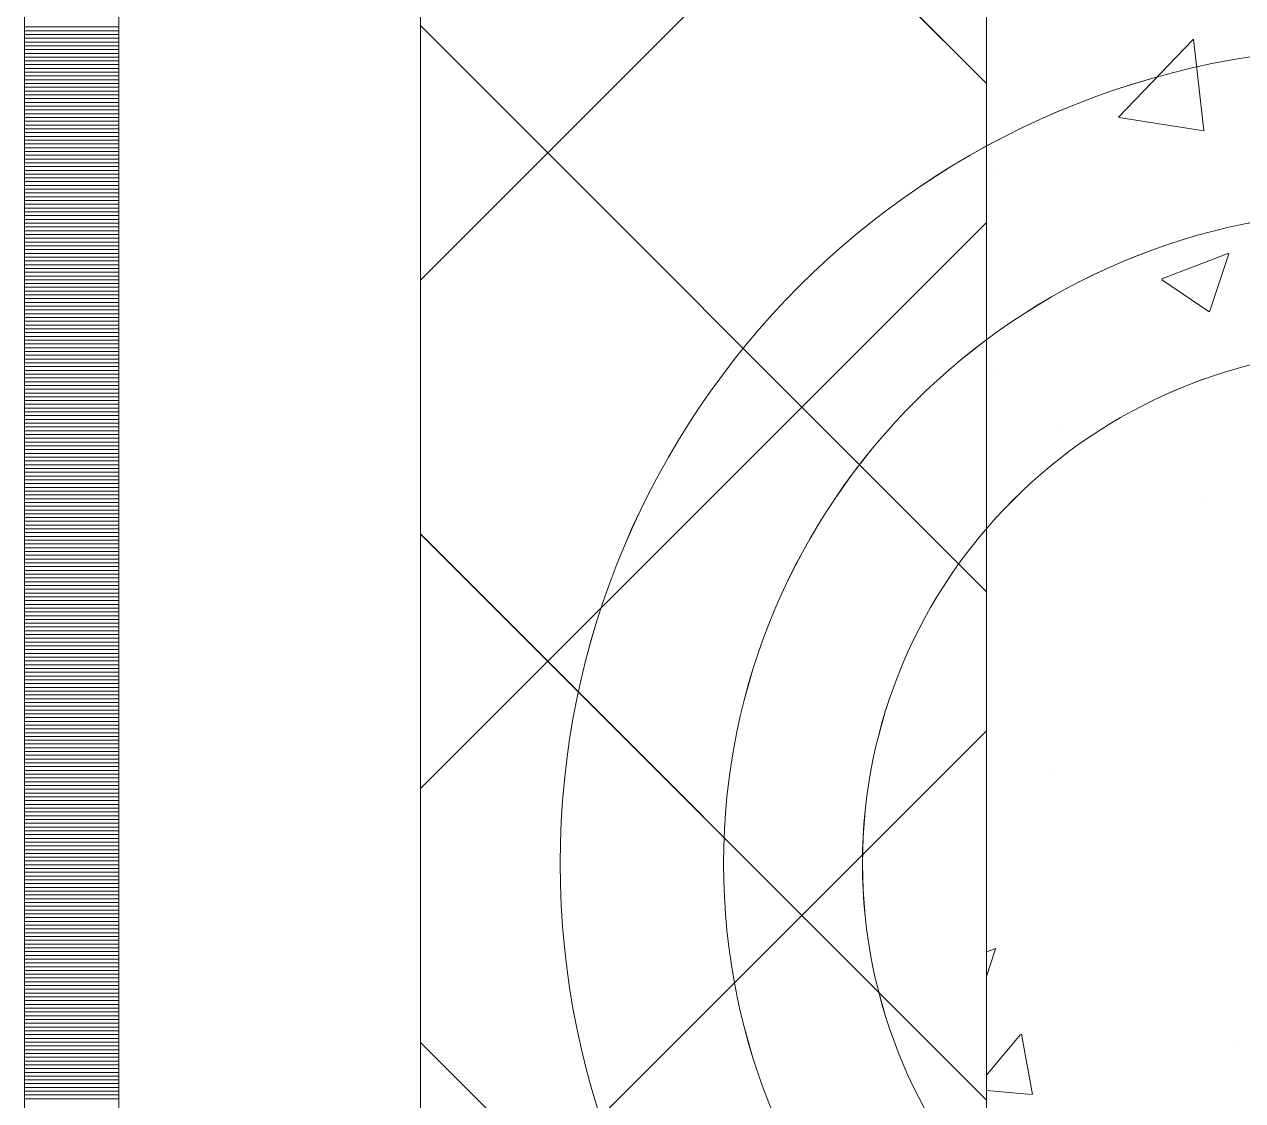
# Model space of a CAD drawing. Header units: millimetres. Extents: x 470010 to 1231400, y -134005 to 421770.
# Drawn here: x 672518.6 to 672841.5, y -17116 to -16830.8 of the extents above; entities that cross this region are included whole.
import ezdxf
from ezdxf.enums import TextEntityAlignment as Align

# ---------------------------------------------------------------- set-up
doc = ezdxf.new("R2010")
doc.units = ezdxf.units.MM
doc.linetypes.add('DASHED', pattern=[19.05, 12.7, -6.35])
doc.layers.get('Defpoints').update_dxf_attribs({"color": 140})
doc.layers.add('АР_Делит', color=120, linetype='Continuous', lineweight=0, plot=False)
for name, color, linetype, lineweight in [('АР_Стены ПЕНОблок', 52, 'Continuous', 20), ('АР_Тонкая', 254, 'Continuous', 5), ('АР_Утеплитель', 31, 'Continuous', 0), ('АР_Штриховка', 8, 'Continuous', 0)]:
    doc.layers.add(name, color=color, linetype=linetype, lineweight=lineweight)
doc.layers.add('РД_Оси_100', color=7, linetype='Continuous', lineweight=0, true_color=0x525252)
doc.styles.add('style1', font='ARIALN.TTF')

# ---------------------------------------------------------------- blocks, each defined once
blk = doc.blocks.new('СОШ_2200_АР_ОСИ_М100_28.05.24')
at = {"layer": 'АР_Делит', "color": 251, "linetype": 'DASHED', "true_color": 0x636466}
blk.add_lwpolyline([(-355, 13145), (-355, 100855), (37145, 100855), (37145, 129155), (72745, 129155), (72745, 135155), (114955, 135155), (114955, -355)], dxfattribs=at)
blk = doc.blocks.new('A$C9108343f')
at = {"layer": 'АР_Делит', "color": 18, "true_color": 0x000000}
for radius in [216.34, 173.04, 136.21]:
    blk.add_circle((7158.34, 83313.08), radius, dxfattribs=at)
at = {"layer": 'АР_Стены ПЕНОблок', "color": 18, "linetype": 'Continuous', "lineweight": 20, "true_color": 0x000000}
blk.add_line((7054.96, 97555), (7054.96, 21355), dxfattribs=at)
at = {"layer": 'АР_Тонкая', "color": 18, "linetype": 'Continuous', "lineweight": 5, "true_color": 0x000000}
for p, q in [((6799.96, 97555), (6799.96, 21355)), ((6824.96, 97555), (6824.96, 21355)), ((6824.96, 21355), (6824.96, 97555)), ((6904.96, 21355), (6904.96, 97555))]:
    blk.add_line(p, q, dxfattribs=at)
at = {"layer": 'АР_Утеплитель', "color": 18, "linetype": 'Continuous', "lineweight": 0, "true_color": 0x000000}
for p, q in [((6904.96, 97555), (6904.96, 21355)), ((7054.96, 21355), (7054.96, 97555))]:
    blk.add_line(p, q, dxfattribs=at)
at = {"layer": 'АР_Штриховка', "color": 18, "linetype": 'Continuous', "lineweight": 0, "true_color": 0x000000}
for p, q in [((7054.96, 83519.8), (6904.96, 83669.8)), ((6904.96, 83467.66), (7054.96, 83617.66)), ((6799.96, 83534.75), (6824.96, 83534.75)), ((7054.96, 83385.1), (6904.96, 83535.1)), ((6799.96, 83533.75), (6824.96, 83533.75)), ((6799.96, 83532.75), (6824.96, 83532.75)), ((6799.96, 83531.75), (6824.96, 83531.75)), ((7112.65, 83507.34), (7109.84, 83531.47)), ((6799.96, 83530.75), (6824.96, 83530.75)), ((6799.96, 83529.75), (6824.96, 83529.75)), ((6799.96, 83528.75), (6824.96, 83528.75)), ((7089.98, 83510.84), (7109.77, 83531.46)), ((6799.96, 83527.75), (6824.96, 83527.75)), ((6799.96, 83526.75), (6824.96, 83526.75)), ((6799.96, 83525.75), (6824.96, 83525.75)), ((6799.96, 83524.75), (6824.96, 83524.75)), ((6799.96, 83523.75), (6824.96, 83523.75)), ((6799.96, 83522.75), (6824.96, 83522.75)), ((6799.96, 83521.75), (6824.96, 83521.75)), ((6799.96, 83520.75), (6824.96, 83520.75)), ((6799.96, 83519.75), (6824.96, 83519.75)), ((6799.96, 83518.75), (6824.96, 83518.75)), ((6799.96, 83517.75), (6824.96, 83517.75)), ((6799.96, 83516.75), (6824.96, 83516.75)), ((6799.96, 83515.75), (6824.96, 83515.75)), ((6799.96, 83514.75), (6824.96, 83514.75)), ((6799.96, 83513.75), (6824.96, 83513.75)), ((6799.96, 83512.75), (6824.96, 83512.75)), ((6799.96, 83511.75), (6824.96, 83511.75)), ((6799.96, 83510.75), (6824.96, 83510.75)), ((6799.96, 83509.75), (6824.96, 83509.75)), ((7090.04, 83510.72), (7112.63, 83507.21)), ((6799.96, 83508.75), (6824.96, 83508.75)), ((6799.96, 83507.75), (6824.96, 83507.75)), ((6799.96, 83506.75), (6824.96, 83506.75)), ((6799.96, 83505.75), (6824.96, 83505.75)), ((6799.96, 83504.75), (6824.96, 83504.75)), ((6799.96, 83503.75), (6824.96, 83503.75)), ((6799.96, 83502.75), (6824.96, 83502.75)), ((6799.96, 83501.75), (6824.96, 83501.75)), ((6799.96, 83500.75), (6824.96, 83500.75)), ((6799.96, 83499.75), (6824.96, 83499.75)), ((6799.96, 83498.75), (6824.96, 83498.75)), ((6799.96, 83497.75), (6824.96, 83497.75)), ((6799.96, 83496.75), (6824.96, 83496.75)), ((7057.51, 83496.17), (7057.51, 83496.17)), ((6799.96, 83495.75), (6824.96, 83495.75)), ((6799.96, 83494.75), (6824.96, 83494.75)), ((6799.96, 83493.75), (6824.96, 83493.75)), ((6799.96, 83492.75), (6824.96, 83492.75)), ((6799.96, 83491.75), (6824.96, 83491.75)), ((6799.96, 83490.75), (6824.96, 83490.75)), ((6799.96, 83489.75), (6824.96, 83489.75)), ((6799.96, 83488.75), (6824.96, 83488.75)), ((6799.96, 83487.75), (6824.96, 83487.75)), ((6799.96, 83486.75), (6824.96, 83486.75)), ((6799.96, 83485.75), (6824.96, 83485.75)), ((6799.96, 83484.75), (6824.96, 83484.75)), ((6799.96, 83483.75), (6824.96, 83483.75)), ((6799.96, 83482.75), (6824.96, 83482.75)), ((6799.96, 83481.75), (6824.96, 83481.75)), ((6799.96, 83480.75), (6824.96, 83480.75)), ((6904.96, 83332.96), (7054.96, 83482.96)), ((6799.96, 83479.75), (6824.96, 83479.75)), ((6799.96, 83478.75), (6824.96, 83478.75)), ((6799.96, 83477.75), (6824.96, 83477.75)), ((6799.96, 83476.75), (6824.96, 83476.75)), ((6799.96, 83475.75), (6824.96, 83475.75)), ((6799.96, 83474.75), (6824.96, 83474.75)), ((6799.96, 83473.75), (6824.96, 83473.75)), ((7101.49, 83467.96), (7119.28, 83474.79)), ((7114.07, 83459.28), (7119.22, 83474.63)), ((6799.96, 83472.75), (6824.96, 83472.75)), ((6799.96, 83471.75), (6824.96, 83471.75)), ((6799.96, 83470.75), (6824.96, 83470.75)), ((6799.96, 83469.75), (6824.96, 83469.75)), ((6799.96, 83468.75), (6824.96, 83468.75)), ((6799.96, 83467.75), (6824.96, 83467.75)), ((7101.42, 83467.81), (7114.05, 83459.28)), ((6799.96, 83466.75), (6824.96, 83466.75)), ((6799.96, 83465.75), (6824.96, 83465.75)), ((6799.96, 83464.75), (6824.96, 83464.75)), ((6799.96, 83463.75), (6824.96, 83463.75)), ((6799.96, 83462.75), (6824.96, 83462.75)), ((6799.96, 83461.75), (6824.96, 83461.75)), ((6799.96, 83460.75), (6824.96, 83460.75)), ((6799.96, 83459.75), (6824.96, 83459.75)), ((6799.96, 83458.75), (6824.96, 83458.75)), ((6799.96, 83457.75), (6824.96, 83457.75)), ((6799.96, 83456.75), (6824.96, 83456.75)), ((6799.96, 83455.75), (6824.96, 83455.75)), ((6799.96, 83454.75), (6824.96, 83454.75)), ((6799.96, 83453.75), (6824.96, 83453.75)), ((6799.96, 83452.75), (6824.96, 83452.75)), ((6799.96, 83451.75), (6824.96, 83451.75)), ((6799.96, 83450.75), (6824.96, 83450.75)), ((6799.96, 83449.75), (6824.96, 83449.75)), ((6799.96, 83448.75), (6824.96, 83448.75)), ((6799.96, 83447.75), (6824.96, 83447.75)), ((6799.96, 83446.75), (6824.96, 83446.75)), ((6799.96, 83445.75), (6824.96, 83445.75)), ((6799.96, 83444.75), (6824.96, 83444.75)), ((6799.96, 83443.75), (6824.96, 83443.75)), ((6799.96, 83442.75), (6824.96, 83442.75)), ((6799.96, 83441.75), (6824.96, 83441.75)), ((7058.37, 83443.58), (7058.37, 83443.58)), ((6799.96, 83440.75), (6824.96, 83440.75)), ((6799.96, 83439.75), (6824.96, 83439.75)), ((6799.96, 83438.75), (6824.96, 83438.75)), ((6799.96, 83437.75), (6824.96, 83437.75)), ((6799.96, 83436.75), (6824.96, 83436.75)), ((6799.96, 83435.75), (6824.96, 83435.75)), ((6799.96, 83434.75), (6824.96, 83434.75)), ((6799.96, 83433.75), (6824.96, 83433.75)), ((6799.96, 83432.75), (6824.96, 83432.75)), ((6799.96, 83431.75), (6824.96, 83431.75)), ((6799.96, 83430.75), (6824.96, 83430.75)), ((6799.96, 83429.75), (6824.96, 83429.75)), ((6799.96, 83428.75), (6824.96, 83428.75)), ((7074.59, 83429.45), (7074.59, 83429.45)), ((6799.96, 83427.75), (6824.96, 83427.75)), ((6799.96, 83426.75), (6824.96, 83426.75)), ((6799.96, 83425.75), (6824.96, 83425.75)), ((6799.96, 83424.75), (6824.96, 83424.75)), ((6799.96, 83423.75), (6824.96, 83423.75)), ((6799.96, 83422.75), (6824.96, 83422.75)), ((6799.96, 83421.75), (6824.96, 83421.75)), ((6799.96, 83420.75), (6824.96, 83420.75)), ((6799.96, 83419.75), (6824.96, 83419.75)), ((6799.96, 83418.75), (6824.96, 83418.75)), ((6799.96, 83417.75), (6824.96, 83417.75)), ((6799.96, 83416.75), (6824.96, 83416.75)), ((6799.96, 83415.75), (6824.96, 83415.75)), ((6799.96, 83414.75), (6824.96, 83414.75)), ((6799.96, 83413.75), (6824.96, 83413.75)), ((6799.96, 83412.75), (6824.96, 83412.75)), ((6799.96, 83411.75), (6824.96, 83411.75)), ((6799.96, 83410.75), (6824.96, 83410.75)), ((6799.96, 83409.75), (6824.96, 83409.75)), ((6799.96, 83408.75), (6824.96, 83408.75)), ((7111.93, 83409.46), (7111.93, 83409.46)), ((6799.96, 83407.75), (6824.96, 83407.75)), ((6799.96, 83406.75), (6824.96, 83406.75)), ((6799.96, 83405.75), (6824.96, 83405.75)), ((6799.96, 83404.75), (6824.96, 83404.75)), ((6799.96, 83403.75), (6824.96, 83403.75)), ((6799.96, 83402.75), (6824.96, 83402.75)), ((6799.96, 83401.75), (6824.96, 83401.75)), ((6799.96, 83400.75), (6824.96, 83400.75)), ((6799.96, 83399.75), (6824.96, 83399.75)), ((7054.96, 83250.39), (6904.96, 83400.39)), ((6799.96, 83398.75), (6824.96, 83398.75)), ((6799.96, 83397.75), (6824.96, 83397.75)), ((6799.96, 83396.75), (6824.96, 83396.75)), ((6799.96, 83395.75), (6824.96, 83395.75)), ((6799.96, 83394.75), (6824.96, 83394.75)), ((6799.96, 83393.75), (6824.96, 83393.75)), ((6799.96, 83392.75), (6824.96, 83392.75)), ((6799.96, 83391.75), (6824.96, 83391.75)), ((6799.96, 83390.75), (6824.96, 83390.75)), ((6799.96, 83389.75), (6824.96, 83389.75)), ((6799.96, 83388.75), (6824.96, 83388.75)), ((6799.96, 83387.75), (6824.96, 83387.75)), ((6799.96, 83386.75), (6824.96, 83386.75)), ((6799.96, 83385.75), (6824.96, 83385.75)), ((6799.96, 83384.75), (6824.96, 83384.75)), ((6799.96, 83383.75), (6824.96, 83383.75)), ((6799.96, 83382.75), (6824.96, 83382.75)), ((6799.96, 83381.75), (6824.96, 83381.75)), ((6799.96, 83380.75), (6824.96, 83380.75)), ((6799.96, 83379.75), (6824.96, 83379.75)), ((6799.96, 83378.75), (6824.96, 83378.75)), ((6799.96, 83377.75), (6824.96, 83377.75)), ((6799.96, 83376.75), (6824.96, 83376.75)), ((6799.96, 83375.75), (6824.96, 83375.75)), ((6799.96, 83374.75), (6824.96, 83374.75)), ((6799.96, 83373.75), (6824.96, 83373.75)), ((6799.96, 83372.75), (6824.96, 83372.75)), ((6799.96, 83371.75), (6824.96, 83371.75)), ((6799.96, 83370.75), (6824.96, 83370.75)), ((6799.96, 83369.75), (6824.96, 83369.75)), ((6799.96, 83368.75), (6824.96, 83368.75)), ((6799.96, 83367.75), (6824.96, 83367.75)), ((6799.96, 83366.75), (6824.96, 83366.75)), ((6799.96, 83365.75), (6824.96, 83365.75)), ((6799.96, 83364.75), (6824.96, 83364.75)), ((6799.96, 83363.75), (6824.96, 83363.75)), ((6799.96, 83362.75), (6824.96, 83362.75)), ((6799.96, 83361.75), (6824.96, 83361.75)), ((6799.96, 83360.75), (6824.96, 83360.75)), ((6799.96, 83359.75), (6824.96, 83359.75)), ((6799.96, 83358.75), (6824.96, 83358.75)), ((6799.96, 83357.75), (6824.96, 83357.75)), ((6799.96, 83356.75), (6824.96, 83356.75)), ((6799.96, 83355.75), (6824.96, 83355.75)), ((6799.96, 83354.75), (6824.96, 83354.75)), ((6799.96, 83353.75), (6824.96, 83353.75)), ((6799.96, 83352.75), (6824.96, 83352.75)), ((6799.96, 83351.75), (6824.96, 83351.75)), ((6799.96, 83350.75), (6824.96, 83350.75)), ((6799.96, 83349.75), (6824.96, 83349.75)), ((6799.96, 83348.75), (6824.96, 83348.75)), ((6799.96, 83347.75), (6824.96, 83347.75)), ((6904.96, 83198.26), (7054.96, 83348.26)), ((6799.96, 83346.75), (6824.96, 83346.75)), ((6799.96, 83345.75), (6824.96, 83345.75)), ((6799.96, 83344.75), (6824.96, 83344.75)), ((6799.96, 83343.75), (6824.96, 83343.75)), ((6799.96, 83342.75), (6824.96, 83342.75)), ((6799.96, 83341.75), (6824.96, 83341.75)), ((6799.96, 83340.75), (6824.96, 83340.75)), ((6799.96, 83339.75), (6824.96, 83339.75)), ((6799.96, 83338.75), (6824.96, 83338.75)), ((6799.96, 83337.75), (6824.96, 83337.75)), ((6799.96, 83336.75), (6824.96, 83336.75)), ((6799.96, 83335.75), (6824.96, 83335.75)), ((6799.96, 83334.75), (6824.96, 83334.75)), ((7071.36, 83337.64), (7071.36, 83337.64)), ((6799.96, 83333.75), (6824.96, 83333.75)), ((6799.96, 83332.75), (6824.96, 83332.75)), ((6799.96, 83331.75), (6824.96, 83331.75)), ((6799.96, 83330.75), (6824.96, 83330.75)), ((6799.96, 83329.75), (6824.96, 83329.75)), ((6799.96, 83328.75), (6824.96, 83328.75)), ((6799.96, 83327.75), (6824.96, 83327.75)), ((6799.96, 83326.75), (6824.96, 83326.75)), ((6799.96, 83325.75), (6824.96, 83325.75)), ((6799.96, 83324.75), (6824.96, 83324.75)), ((6799.96, 83323.75), (6824.96, 83323.75)), ((6799.96, 83322.75), (6824.96, 83322.75)), ((6799.96, 83321.75), (6824.96, 83321.75)), ((6799.96, 83320.75), (6824.96, 83320.75)), ((6799.96, 83319.75), (6824.96, 83319.75)), ((6799.96, 83318.75), (6824.96, 83318.75)), ((6799.96, 83317.75), (6824.96, 83317.75)), ((6799.96, 83316.75), (6824.96, 83316.75)), ((6799.96, 83315.75), (6824.96, 83315.75)), ((6799.96, 83314.75), (6824.96, 83314.75)), ((6799.96, 83313.75), (6824.96, 83313.75)), ((6799.96, 83312.75), (6824.96, 83312.75)), ((6799.96, 83311.75), (6824.96, 83311.75)), ((6799.96, 83310.75), (6824.96, 83310.75)), ((6799.96, 83309.75), (6824.96, 83309.75)), ((6799.96, 83308.75), (6824.96, 83308.75)), ((6799.96, 83307.75), (6824.96, 83307.75)), ((6799.96, 83306.75), (6824.96, 83306.75)), ((6799.96, 83305.75), (6824.96, 83305.75)), ((6799.96, 83304.75), (6824.96, 83304.75)), ((6799.96, 83303.75), (6824.96, 83303.75)), ((6799.96, 83302.75), (6824.96, 83302.75)), ((6799.96, 83301.75), (6824.96, 83301.75)), ((6799.96, 83300.75), (6824.96, 83300.75)), ((6799.96, 83299.75), (6824.96, 83299.75)), ((6799.96, 83298.75), (6824.96, 83298.75)), ((6799.96, 83297.75), (6824.96, 83297.75)), ((6799.96, 83296.75), (6824.96, 83296.75)), ((6799.96, 83295.75), (6824.96, 83295.75)), ((6799.96, 83294.75), (6824.96, 83294.75)), ((6799.96, 83293.75), (6824.96, 83293.75)), ((6799.96, 83292.75), (6824.96, 83292.75)), ((6799.96, 83291.75), (6824.96, 83291.75)), ((6799.96, 83290.75), (6824.96, 83290.75)), ((6799.96, 83289.75), (6824.96, 83289.75)), ((7054.96, 83289.64), (7057.47, 83290.6)), ((7054.96, 83283.11), (7057.42, 83290.44)), ((6799.96, 83288.75), (6824.96, 83288.75)), ((6799.96, 83287.75), (6824.96, 83287.75)), ((6799.96, 83286.75), (6824.96, 83286.75)), ((6799.96, 83285.75), (6824.96, 83285.75)), ((6799.96, 83284.75), (6824.96, 83284.75)), ((6799.96, 83283.75), (6824.96, 83283.75)), ((6799.96, 83282.75), (6824.96, 83282.75)), ((6799.96, 83281.75), (6824.96, 83281.75)), ((6799.96, 83280.75), (6824.96, 83280.75)), ((6799.96, 83279.75), (6824.96, 83279.75)), ((6799.96, 83278.75), (6824.96, 83278.75)), ((6799.96, 83277.75), (6824.96, 83277.75)), ((6799.96, 83276.75), (6824.96, 83276.75)), ((6799.96, 83275.75), (6824.96, 83275.75)), ((6799.96, 83274.75), (6824.96, 83274.75)), ((6799.96, 83273.75), (6824.96, 83273.75)), ((6799.96, 83272.75), (6824.96, 83272.75)), ((6799.96, 83271.75), (6824.96, 83271.75)), ((6799.96, 83270.75), (6824.96, 83270.75)), ((6799.96, 83269.75), (6824.96, 83269.75)), ((6799.96, 83268.75), (6824.96, 83268.75)), ((6799.96, 83267.75), (6824.96, 83267.75)), ((6799.96, 83266.75), (6824.96, 83266.75)), ((7054.96, 83256.99), (7064.02, 83267.79)), ((7067.23, 83251.91), (7064.29, 83267.83)), ((6799.96, 83265.75), (6824.96, 83265.75)), ((6799.96, 83264.75), (6824.96, 83264.75)), ((6799.96, 83263.75), (6824.96, 83263.75)), ((7054.96, 83115.69), (6904.96, 83265.69)), ((7122.14, 83265.38), (7122.14, 83265.38)), ((6799.96, 83262.75), (6824.96, 83262.75)), ((6799.96, 83261.75), (6824.96, 83261.75)), ((6799.96, 83260.75), (6824.96, 83260.75)), ((6799.96, 83259.75), (6824.96, 83259.75)), ((6799.96, 83258.75), (6824.96, 83258.75)), ((6799.96, 83257.75), (6824.96, 83257.75)), ((6799.96, 83256.75), (6824.96, 83256.75)), ((6799.96, 83255.75), (6824.96, 83255.75)), ((6799.96, 83254.75), (6824.96, 83254.75)), ((6799.96, 83253.75), (6824.96, 83253.75)), ((6799.96, 83252.75), (6824.96, 83252.75)), ((6799.96, 83251.75), (6824.96, 83251.75)), ((6799.96, 83250.75), (6824.96, 83250.75)), ((7054.96, 83252.91), (7066.96, 83251.86))]:
    blk.add_line(p, q, dxfattribs=at)
at = {"layer": 'РД_Оси_100'}
blk.add_blockref('СОШ_2200_АР_ОСИ_М100_28.05.24', (7154.96, 6755), dxfattribs=at)
at = {"layer": 'Defpoints', "color": 18, "true_color": 0x000000, "style": 'style1'}
for p in [(143949.34, 316089.12), (143974.98, 281639.5), (143890.4, 273244.71), (143839.99, 264276.81), (143967.75, 254892.38), (12251.96, 104178.14), (12382.58, 96023.14)]:
    blk.add_attdef('АР-ПОМЕЩЕНИЕ:НАИМЕНОВАНИЕ', text='', height=100, dxfattribs=at).set_placement(p, align=Align.MIDDLE)
at = {"layer": 'Defpoints', "color": 18, "true_color": 0x000000, "style": 'style1', "flags": 8}
for p in [(143951.3, 279099.09), (143848.34, 269251.11), (143875.33, 260094.25), (144049.74, 250824.7), (163419.28, 238153.36), (155897.46, 237965.97), (183037.2, 237965.97), (143342.94, 237876.19)]:
    blk.add_attdef('АР-ПОМЕЩЕНИЕ:НАИМЕНОВАНИЕ', text='', height=100, dxfattribs=at).set_placement(p, align=Align.MIDDLE)

msp = doc.modelspace()

# ---------------------------------------------------------------- linework, layer by layer
at = {"layer": 'АР_Делит', "color": 18, "true_color": 0x000000}
for radius in [216.336, 173.036, 136.212]:
    msp.add_circle((672876.957, -17053.162), radius, dxfattribs=at)
at = {"layer": 'АР_Стены ПЕНОблок', "color": 18, "linetype": 'Continuous', "lineweight": 20, "true_color": 0x000000}
msp.add_line((672773.57, -2811.242), (672773.57, -79011.242), dxfattribs=at)
at = {"layer": 'АР_Тонкая', "color": 18, "linetype": 'Continuous', "lineweight": 5, "true_color": 0x000000}
for p, q in [((672518.57, -2811.242), (672518.57, -79011.242)), ((672543.57, -2811.242), (672543.57, -79011.242)), ((672543.57, -79011.242), (672543.57, -2811.242)), ((672623.57, -79011.242), (672623.57, -2811.242))]:
    msp.add_line(p, q, dxfattribs=at)
at = {"layer": 'АР_Утеплитель', "color": 18, "linetype": 'Continuous', "lineweight": 0, "true_color": 0x000000}
for p, q in [((672623.57, -2811.242), (672623.57, -79011.242)), ((672773.57, -79011.242), (672773.57, -2811.242))]:
    msp.add_line(p, q, dxfattribs=at)
at = {"layer": 'АР_Штриховка', "color": 18, "linetype": 'Continuous', "lineweight": 0, "true_color": 0x000000}
for p, q in [((672773.57, -16846.441), (672623.57, -16696.441)), ((672623.57, -16898.578), (672773.57, -16748.578)), ((672518.57, -16831.492), (672543.57, -16831.492)), ((672773.57, -16981.145), (672623.57, -16831.145)), ((672518.57, -16832.492), (672543.57, -16832.492)), ((672518.57, -16833.492), (672543.57, -16833.492)), ((672518.57, -16834.492), (672543.57, -16834.492)), ((672808.595, -16855.405), (672828.379, -16834.786)), ((672831.263, -16858.899), (672828.456, -16834.777)), ((672518.57, -16835.492), (672543.57, -16835.492)), ((672518.57, -16836.492), (672543.57, -16836.492)), ((672518.57, -16837.492), (672543.57, -16837.492)), ((672518.57, -16838.492), (672543.57, -16838.492)), ((672518.57, -16839.492), (672543.57, -16839.492)), ((672518.57, -16840.492), (672543.57, -16840.492)), ((672518.57, -16841.492), (672543.57, -16841.492)), ((672518.57, -16842.492), (672543.57, -16842.492)), ((672518.57, -16843.492), (672543.57, -16843.492)), ((672518.57, -16844.492), (672543.57, -16844.492)), ((672518.57, -16845.492), (672543.57, -16845.492)), ((672518.57, -16846.492), (672543.57, -16846.492)), ((672518.57, -16847.492), (672543.57, -16847.492)), ((672518.57, -16848.492), (672543.57, -16848.492)), ((672518.57, -16849.492), (672543.57, -16849.492)), ((672518.57, -16850.492), (672543.57, -16850.492)), ((672518.57, -16851.492), (672543.57, -16851.492)), ((672518.57, -16852.492), (672543.57, -16852.492)), ((672518.57, -16853.492), (672543.57, -16853.492)), ((672518.57, -16854.492), (672543.57, -16854.492)), ((672518.57, -16855.492), (672543.57, -16855.492)), ((672518.57, -16856.492), (672543.57, -16856.492)), ((672808.653, -16855.526), (672831.242, -16859.03)), ((672518.57, -16857.492), (672543.57, -16857.492)), ((672518.57, -16858.492), (672543.57, -16858.492)), ((672518.57, -16859.492), (672543.57, -16859.492)), ((672518.57, -16860.492), (672543.57, -16860.492)), ((672518.57, -16861.492), (672543.57, -16861.492)), ((672518.57, -16862.492), (672543.57, -16862.492)), ((672518.57, -16863.492), (672543.57, -16863.492)), ((672518.57, -16864.492), (672543.57, -16864.492)), ((672518.57, -16865.492), (672543.57, -16865.492)), ((672518.57, -16866.492), (672543.57, -16866.492)), ((672518.57, -16867.492), (672543.57, -16867.492)), ((672518.57, -16868.492), (672543.57, -16868.492)), ((672518.57, -16869.492), (672543.57, -16869.492)), ((672518.57, -16870.492), (672543.57, -16870.492)), ((672518.57, -16871.492), (672543.57, -16871.492)), ((672518.57, -16872.492), (672543.57, -16872.492)), ((672518.57, -16873.492), (672543.57, -16873.492)), ((672518.57, -16874.492), (672543.57, -16874.492)), ((672518.57, -16875.492), (672543.57, -16875.492)), ((672518.57, -16876.492), (672543.57, -16876.492)), ((672518.57, -16877.492), (672543.57, -16877.492)), ((672518.57, -16878.492), (672543.57, -16878.492)), ((672518.57, -16879.492), (672543.57, -16879.492)), ((672518.57, -16880.492), (672543.57, -16880.492)), ((672518.57, -16881.492), (672543.57, -16881.492)), ((672518.57, -16882.492), (672543.57, -16882.492)), ((672518.57, -16883.492), (672543.57, -16883.492)), ((672518.57, -16884.492), (672543.57, -16884.492)), ((672518.57, -16885.492), (672543.57, -16885.492)), ((672518.57, -16886.492), (672543.57, -16886.492)), ((672623.57, -17033.282), (672773.57, -16883.282)), ((672518.57, -16887.492), (672543.57, -16887.492)), ((672518.57, -16888.492), (672543.57, -16888.492)), ((672518.57, -16889.492), (672543.57, -16889.492)), ((672518.57, -16890.492), (672543.57, -16890.492)), ((672518.57, -16891.492), (672543.57, -16891.492)), ((672518.57, -16892.492), (672543.57, -16892.492)), ((672820.104, -16898.278), (672837.889, -16891.451)), ((672832.682, -16906.964), (672837.832, -16891.615)), ((672518.57, -16893.492), (672543.57, -16893.492)), ((672518.57, -16894.492), (672543.57, -16894.492)), ((672518.57, -16895.492), (672543.57, -16895.492)), ((672518.57, -16896.492), (672543.57, -16896.492)), ((672518.57, -16897.492), (672543.57, -16897.492)), ((672518.57, -16898.492), (672543.57, -16898.492)), ((672820.032, -16898.437), (672832.666, -16906.959)), ((672518.57, -16899.492), (672543.57, -16899.492)), ((672518.57, -16900.492), (672543.57, -16900.492)), ((672518.57, -16901.492), (672543.57, -16901.492)), ((672518.57, -16902.492), (672543.57, -16902.492)), ((672518.57, -16903.492), (672543.57, -16903.492)), ((672518.57, -16904.492), (672543.57, -16904.492)), ((672518.57, -16905.492), (672543.57, -16905.492)), ((672518.57, -16906.492), (672543.57, -16906.492)), ((672518.57, -16907.492), (672543.57, -16907.492)), ((672518.57, -16908.492), (672543.57, -16908.492)), ((672518.57, -16909.492), (672543.57, -16909.492)), ((672518.57, -16910.492), (672543.57, -16910.492)), ((672518.57, -16911.492), (672543.57, -16911.492)), ((672518.57, -16912.492), (672543.57, -16912.492)), ((672518.57, -16913.492), (672543.57, -16913.492)), ((672518.57, -16914.492), (672543.57, -16914.492)), ((672518.57, -16915.492), (672543.57, -16915.492)), ((672518.57, -16916.492), (672543.57, -16916.492)), ((672518.57, -16917.492), (672543.57, -16917.492)), ((672518.57, -16918.492), (672543.57, -16918.492)), ((672518.57, -16919.492), (672543.57, -16919.492)), ((672518.57, -16920.492), (672543.57, -16920.492)), ((672518.57, -16921.492), (672543.57, -16921.492)), ((672518.57, -16922.492), (672543.57, -16922.492)), ((672518.57, -16923.492), (672543.57, -16923.492)), ((672518.57, -16924.492), (672543.57, -16924.492)), ((672518.57, -16925.492), (672543.57, -16925.492)), ((672518.57, -16926.492), (672543.57, -16926.492)), ((672518.57, -16927.492), (672543.57, -16927.492)), ((672518.57, -16928.492), (672543.57, -16928.492)), ((672518.57, -16929.492), (672543.57, -16929.492)), ((672518.57, -16930.492), (672543.57, -16930.492)), ((672518.57, -16931.492), (672543.57, -16931.492)), ((672518.57, -16932.492), (672543.57, -16932.492)), ((672518.57, -16933.492), (672543.57, -16933.492)), ((672518.57, -16934.492), (672543.57, -16934.492)), ((672518.57, -16935.492), (672543.57, -16935.492)), ((672518.57, -16936.492), (672543.57, -16936.492)), ((672518.57, -16937.492), (672543.57, -16937.492)), ((672518.57, -16938.492), (672543.57, -16938.492)), ((672518.57, -16939.492), (672543.57, -16939.492)), ((672518.57, -16940.492), (672543.57, -16940.492)), ((672518.57, -16941.492), (672543.57, -16941.492)), ((672518.57, -16942.492), (672543.57, -16942.492)), ((672518.57, -16943.492), (672543.57, -16943.492)), ((672518.57, -16944.492), (672543.57, -16944.492)), ((672518.57, -16945.492), (672543.57, -16945.492)), ((672518.57, -16946.492), (672543.57, -16946.492)), ((672518.57, -16947.492), (672543.57, -16947.492)), ((672518.57, -16948.492), (672543.57, -16948.492)), ((672518.57, -16949.492), (672543.57, -16949.492)), ((672518.57, -16950.492), (672543.57, -16950.492)), ((672518.57, -16951.492), (672543.57, -16951.492)), ((672518.57, -16952.492), (672543.57, -16952.492)), ((672518.57, -16953.492), (672543.57, -16953.492)), ((672518.57, -16954.492), (672543.57, -16954.492)), ((672518.57, -16955.492), (672543.57, -16955.492)), ((672518.57, -16956.492), (672543.57, -16956.492)), ((672518.57, -16957.492), (672543.57, -16957.492)), ((672518.57, -16958.492), (672543.57, -16958.492)), ((672518.57, -16959.492), (672543.57, -16959.492)), ((672518.57, -16960.492), (672543.57, -16960.492)), ((672518.57, -16961.492), (672543.57, -16961.492)), ((672518.57, -16962.492), (672543.57, -16962.492)), ((672518.57, -16963.492), (672543.57, -16963.492)), ((672518.57, -16964.492), (672543.57, -16964.492)), ((672518.57, -16965.492), (672543.57, -16965.492)), ((672518.57, -16966.492), (672543.57, -16966.492)), ((672773.57, -17115.849), (672623.57, -16965.849)), ((672518.57, -16967.492), (672543.57, -16967.492)), ((672518.57, -16968.492), (672543.57, -16968.492)), ((672518.57, -16969.492), (672543.57, -16969.492)), ((672518.57, -16970.492), (672543.57, -16970.492)), ((672518.57, -16971.492), (672543.57, -16971.492)), ((672518.57, -16972.492), (672543.57, -16972.492)), ((672518.57, -16973.492), (672543.57, -16973.492)), ((672518.57, -16974.492), (672543.57, -16974.492)), ((672518.57, -16975.492), (672543.57, -16975.492)), ((672518.57, -16976.492), (672543.57, -16976.492)), ((672518.57, -16977.492), (672543.57, -16977.492)), ((672518.57, -16978.492), (672543.57, -16978.492)), ((672518.57, -16979.492), (672543.57, -16979.492)), ((672518.57, -16980.492), (672543.57, -16980.492)), ((672518.57, -16981.492), (672543.57, -16981.492)), ((672518.57, -16982.492), (672543.57, -16982.492)), ((672518.57, -16983.492), (672543.57, -16983.492)), ((672518.57, -16984.492), (672543.57, -16984.492)), ((672518.57, -16985.492), (672543.57, -16985.492)), ((672518.57, -16986.492), (672543.57, -16986.492)), ((672518.57, -16987.492), (672543.57, -16987.492)), ((672518.57, -16988.492), (672543.57, -16988.492)), ((672518.57, -16989.492), (672543.57, -16989.492)), ((672518.57, -16990.492), (672543.57, -16990.492)), ((672518.57, -16991.492), (672543.57, -16991.492)), ((672518.57, -16992.492), (672543.57, -16992.492)), ((672518.57, -16993.492), (672543.57, -16993.492)), ((672518.57, -16994.492), (672543.57, -16994.492)), ((672518.57, -16995.492), (672543.57, -16995.492)), ((672518.57, -16996.492), (672543.57, -16996.492)), ((672518.57, -16997.492), (672543.57, -16997.492)), ((672518.57, -16998.492), (672543.57, -16998.492)), ((672518.57, -16999.492), (672543.57, -16999.492)), ((672518.57, -17000.492), (672543.57, -17000.492)), ((672518.57, -17001.492), (672543.57, -17001.492)), ((672518.57, -17002.492), (672543.57, -17002.492)), ((672518.57, -17003.492), (672543.57, -17003.492)), ((672518.57, -17004.492), (672543.57, -17004.492)), ((672518.57, -17005.492), (672543.57, -17005.492)), ((672518.57, -17006.492), (672543.57, -17006.492)), ((672518.57, -17007.492), (672543.57, -17007.492)), ((672518.57, -17008.492), (672543.57, -17008.492)), ((672518.57, -17009.492), (672543.57, -17009.492)), ((672518.57, -17010.492), (672543.57, -17010.492)), ((672518.57, -17011.492), (672543.57, -17011.492)), ((672518.57, -17012.492), (672543.57, -17012.492)), ((672518.57, -17013.492), (672543.57, -17013.492)), ((672518.57, -17014.492), (672543.57, -17014.492)), ((672518.57, -17015.492), (672543.57, -17015.492)), ((672518.57, -17016.492), (672543.57, -17016.492)), ((672518.57, -17017.492), (672543.57, -17017.492)), ((672518.57, -17018.492), (672543.57, -17018.492)), ((672623.57, -17167.986), (672773.57, -17017.986)), ((672518.57, -17019.492), (672543.57, -17019.492)), ((672518.57, -17020.492), (672543.57, -17020.492)), ((672518.57, -17021.492), (672543.57, -17021.492)), ((672518.57, -17022.492), (672543.57, -17022.492)), ((672518.57, -17023.492), (672543.57, -17023.492)), ((672518.57, -17024.492), (672543.57, -17024.492)), ((672518.57, -17025.492), (672543.57, -17025.492)), ((672518.57, -17026.492), (672543.57, -17026.492)), ((672518.57, -17027.492), (672543.57, -17027.492)), ((672518.57, -17028.492), (672543.57, -17028.492)), ((672518.57, -17029.492), (672543.57, -17029.492)), ((672518.57, -17030.492), (672543.57, -17030.492)), ((672518.57, -17031.492), (672543.57, -17031.492)), ((672518.57, -17032.492), (672543.57, -17032.492)), ((672518.57, -17033.492), (672543.57, -17033.492)), ((672518.57, -17034.492), (672543.57, -17034.492)), ((672518.57, -17035.492), (672543.57, -17035.492)), ((672518.57, -17036.492), (672543.57, -17036.492)), ((672518.57, -17037.492), (672543.57, -17037.492)), ((672518.57, -17038.492), (672543.57, -17038.492)), ((672518.57, -17039.492), (672543.57, -17039.492)), ((672518.57, -17040.492), (672543.57, -17040.492)), ((672518.57, -17041.492), (672543.57, -17041.492)), ((672518.57, -17042.492), (672543.57, -17042.492)), ((672518.57, -17043.492), (672543.57, -17043.492)), ((672518.57, -17044.492), (672543.57, -17044.492)), ((672518.57, -17045.492), (672543.57, -17045.492)), ((672518.57, -17046.492), (672543.57, -17046.492)), ((672518.57, -17047.492), (672543.57, -17047.492)), ((672518.57, -17048.492), (672543.57, -17048.492)), ((672518.57, -17049.492), (672543.57, -17049.492)), ((672518.57, -17050.492), (672543.57, -17050.492)), ((672518.57, -17051.492), (672543.57, -17051.492)), ((672518.57, -17052.492), (672543.57, -17052.492)), ((672518.57, -17053.492), (672543.57, -17053.492)), ((672518.57, -17054.492), (672543.57, -17054.492)), ((672518.57, -17055.492), (672543.57, -17055.492)), ((672518.57, -17056.492), (672543.57, -17056.492)), ((672518.57, -17057.492), (672543.57, -17057.492)), ((672518.57, -17058.492), (672543.57, -17058.492)), ((672518.57, -17059.492), (672543.57, -17059.492)), ((672518.57, -17060.492), (672543.57, -17060.492)), ((672518.57, -17061.492), (672543.57, -17061.492)), ((672518.57, -17062.492), (672543.57, -17062.492)), ((672518.57, -17063.492), (672543.57, -17063.492)), ((672518.57, -17064.492), (672543.57, -17064.492)), ((672518.57, -17065.492), (672543.57, -17065.492)), ((672518.57, -17066.492), (672543.57, -17066.492)), ((672518.57, -17067.492), (672543.57, -17067.492)), ((672518.57, -17068.492), (672543.57, -17068.492)), ((672518.57, -17069.492), (672543.57, -17069.492)), ((672518.57, -17070.492), (672543.57, -17070.492)), ((672518.57, -17071.492), (672543.57, -17071.492)), ((672518.57, -17072.492), (672543.57, -17072.492)), ((672518.57, -17073.492), (672543.57, -17073.492)), ((672518.57, -17074.492), (672543.57, -17074.492)), ((672518.57, -17075.492), (672543.57, -17075.492)), ((672518.57, -17076.492), (672543.57, -17076.492)), ((672773.57, -17076.605), (672776.086, -17075.639)), ((672773.57, -17083.135), (672776.03, -17075.803)), ((672518.57, -17077.492), (672543.57, -17077.492)), ((672518.57, -17078.492), (672543.57, -17078.492)), ((672518.57, -17079.492), (672543.57, -17079.492)), ((672518.57, -17080.492), (672543.57, -17080.492)), ((672518.57, -17081.492), (672543.57, -17081.492)), ((672518.57, -17082.492), (672543.57, -17082.492)), ((672518.57, -17083.492), (672543.57, -17083.492)), ((672518.57, -17084.492), (672543.57, -17084.492)), ((672518.57, -17085.492), (672543.57, -17085.492)), ((672518.57, -17086.492), (672543.57, -17086.492)), ((672518.57, -17087.492), (672543.57, -17087.492)), ((672518.57, -17088.492), (672543.57, -17088.492)), ((672518.57, -17089.492), (672543.57, -17089.492)), ((672518.57, -17090.492), (672543.57, -17090.492)), ((672518.57, -17091.492), (672543.57, -17091.492)), ((672518.57, -17092.492), (672543.57, -17092.492)), ((672518.57, -17093.492), (672543.57, -17093.492)), ((672518.57, -17094.492), (672543.57, -17094.492)), ((672518.57, -17095.492), (672543.57, -17095.492)), ((672518.57, -17096.492), (672543.57, -17096.492)), ((672518.57, -17097.492), (672543.57, -17097.492)), ((672518.57, -17098.492), (672543.57, -17098.492)), ((672518.57, -17099.492), (672543.57, -17099.492)), ((672773.57, -17109.255), (672782.634, -17098.454)), ((672785.844, -17114.329), (672782.907, -17098.408)), ((672518.57, -17100.492), (672543.57, -17100.492)), ((672518.57, -17101.492), (672543.57, -17101.492)), ((672518.57, -17102.492), (672543.57, -17102.492)), ((672773.57, -17250.553), (672623.57, -17100.553)), ((672518.57, -17103.492), (672543.57, -17103.492)), ((672518.57, -17104.492), (672543.57, -17104.492)), ((672518.57, -17105.492), (672543.57, -17105.492)), ((672518.57, -17106.492), (672543.57, -17106.492)), ((672518.57, -17107.492), (672543.57, -17107.492)), ((672518.57, -17108.492), (672543.57, -17108.492)), ((672518.57, -17109.492), (672543.57, -17109.492)), ((672518.57, -17110.492), (672543.57, -17110.492)), ((672518.57, -17111.492), (672543.57, -17111.492)), ((672518.57, -17112.492), (672543.57, -17112.492)), ((672518.57, -17113.492), (672543.57, -17113.492)), ((672518.57, -17114.492), (672543.57, -17114.492)), ((672518.57, -17115.492), (672543.57, -17115.492)), ((672773.57, -17113.33), (672785.57, -17114.38))]:
    msp.add_line(p, q, dxfattribs=at)

# ---------------------------------------------------------------- block references
msp.add_blockref('A$C9108343f', (665718.612, -100366.242))
at = {"layer": 'РД_Оси_100'}
msp.add_blockref('СОШ_2200_АР_ОСИ_М100_28.05.24', (672873.57, -93611.242), dxfattribs=at)

doc.saveas('drawing.dxf')
